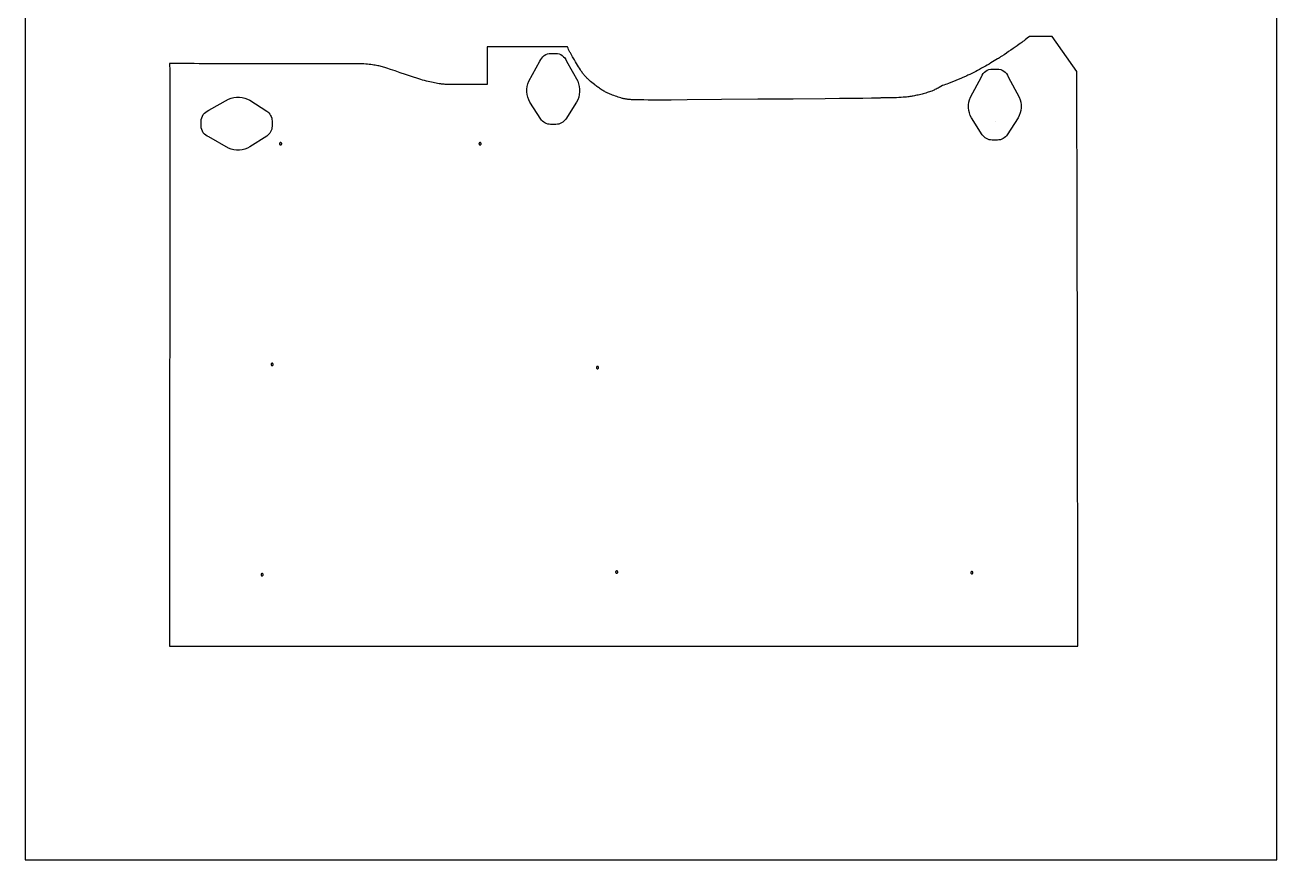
# Model space of a CAD drawing. Extents: x 0 to 9532, y -5852 to 7.
# Drawn here: x 4913 to 7154, y -5333 to -3839 of the extents above; entities that cross this region are included whole.
import ezdxf

# ---------------------------------------------------------------- set-up
doc = ezdxf.new("R2010")
doc.units = 0
doc.layers.add('Default_Layer', color=1, linetype='CONTINUOUS')

msp = doc.modelspace()

# ---------------------------------------------------------------- linework, layer by layer
at = {"layer": 'Default_Layer'}
for points in [[(4912.9, -5332.6), (7154.1, -5332.6), (7154.1, -1044.7), (4912.9, -1044.7), (4912.9, -5332.6)], [(5171.8, -4950), (6797.7, -4950), (6796.9, -4435.8), (6796.5, -4194.6), (6796.1, -3926), (6796.1, -3921.7), (6751.4, -3859.4), (6711, -3859.4), (6707.1, -3862.4), (6703.2, -3865.4), (6701.3, -3867), (6699.3, -3868.5), (6697.3, -3869.9), (6695.3, -3871.4), (6692.8, -3873.2), (6689.1, -3875.8), (6685.4, -3878.5), (6681.6, -3881.1), (6677.9, -3883.7), (6673.8, -3886.4), (6669.8, -3889.2), (6665.7, -3891.9), (6661.6, -3894.6), (6659.4, -3896), (6657.2, -3897.5), (6655.5, -3898.6), (6653.7, -3899.6), (6648.1, -3903.1), (6645.1, -3904.9), (6642, -3906.7), (6638.8, -3908.6), (6635.5, -3910.5), (6632.2, -3912.4), (6628.8, -3914.3), (6625.3, -3916.2), (6621.8, -3918.1), (6618.3, -3920), (6614.8, -3921.9), (6611.3, -3923.7), (6607.7, -3925.5), (6604.3, -3927.2), (6600.8, -3928.8), (6598.7, -3929.8), (6596.5, -3930.8), (6592, -3932.8), (6587.9, -3934.6), (6583.7, -3936.4), (6579.3, -3938.2), (6574.9, -3940), (6570.5, -3941.7), (6566, -3943.4), (6563.4, -3944.4), (6560.7, -3945.4), (6558, -3946.4), (6555.3, -3947.3), (6552.4, -3948.9), (6549.5, -3950.5), (6547.6, -3951.5), (6545.7, -3952.5), (6543.8, -3953.5), (6541.9, -3954.4), (6540.3, -3955.1), (6538.7, -3955.8), (6537.4, -3956.4), (6536, -3957), (6534, -3957.7), (6532, -3958.4), (6529.9, -3959.1), (6527.8, -3959.8), (6525.6, -3960.5), (6523.3, -3961.1), (6521, -3961.8), (6518.7, -3962.4), (6516.4, -3963), (6514.1, -3963.5), (6511.8, -3964.1), (6509.5, -3964.6), (6507.3, -3965.1), (6505.1, -3965.5), (6503, -3965.9), (6501, -3966.3), (6499.1, -3966.6), (6497.1, -3966.9), (6495.1, -3967.2), (6493.2, -3967.4), (6491.2, -3967.6), (6489.2, -3967.8), (6487.2, -3968), (6485.2, -3968.1), (6481.3, -3968.4), (6477.3, -3968.6), (6473.3, -3968.8), (6469.3, -3969), (6467.8, -3969), (6466.2, -3969), (6461, -3969.1), (6455.8, -3969.1), (6447.3, -3969.1), (6444.8, -3969.3), (6443.8, -3969.4), (6442.5, -3969.4), (6439, -3969.5), (6434.1, -3969.6), (6428.2, -3969.7), (6412.9, -3970), (6393.7, -3970.2), (6371.1, -3970.5), (6345.6, -3970.7), (6287.8, -3971.2), (6224.5, -3971.7), (6159.9, -3972.2), (6098, -3972.7), (6069.4, -3973), (6043, -3973.2), (6039.4, -3973.1), (6035.8, -3973.1), (6032, -3973), (6028.2, -3973), (6020.4, -3972.9), (6016.6, -3972.9), (6012.8, -3972.8), (6009, -3972.8), (6005.4, -3972.7), (6001.9, -3972.6), (5998.5, -3972.4), (5996.9, -3972.3), (5995.3, -3972.2), (5993.8, -3972), (5992.3, -3971.9), (5990.9, -3971.7), (5989.6, -3971.5), (5988.3, -3971.3), (5987, -3971.1), (5985.8, -3970.8), (5984.6, -3970.6), (5983.4, -3970.3), (5982.2, -3970), (5980.9, -3969.7), (5979.7, -3969.3), (5977.2, -3968.6), (5974.7, -3967.8), (5972.2, -3967), (5969.7, -3966.1), (5967.2, -3965.2), (5964.8, -3964.2), (5962.5, -3963.3), (5960.2, -3962.3), (5958.1, -3961.4), (5956, -3960.5), (5954.1, -3959.6), (5952.3, -3958.7), (5950.6, -3957.8), (5949.1, -3957), (5947.5, -3956.1), (5945.9, -3955.1), (5944.3, -3954.1), (5942.7, -3953.1), (5941.2, -3952), (5939.6, -3950.9), (5938.1, -3949.8), (5936.6, -3948.7), (5935.1, -3947.6), (5933.7, -3946.5), (5932.4, -3945.5), (5929.8, -3943.4), (5927.6, -3941.6), (5925.5, -3939.8), (5923.5, -3938), (5921.4, -3936.2), (5920.4, -3935.2), (5919.5, -3934.3), (5918.5, -3933.3), (5917.5, -3932.4), (5916.6, -3931.4), (5915.6, -3930.4), (5914.7, -3929.4), (5913.8, -3928.4), (5913, -3927.3), (5912.1, -3926.3), (5911.7, -3925.7), (5911.1, -3925), (5910, -3923.3), (5908.6, -3921.2), (5907.1, -3918.8), (5905.4, -3916.2), (5903.7, -3913.4), (5901.9, -3910.4), (5900.1, -3907.4), (5898.3, -3904.4), (5896.5, -3901.4), (5893.2, -3895.7), (5891.7, -3893.1), (5890.4, -3890.8), (5889.3, -3888.8), (5888.5, -3887.2), (5887.9, -3886), (5887.3, -3884.8), (5886.1, -3882.5), (5885, -3880.1), (5883.9, -3877.7), (5740.5, -3877.7), (5740.5, -3945.2), (5710.3, -3945.2), (5686.3, -3945.1), (5677, -3945.1), (5669.9, -3945), (5665, -3945), (5663.5, -3944.9), (5662.7, -3944.9), (5661.3, -3944.8), (5659.9, -3944.6), (5658.5, -3944.5), (5657.1, -3944.3), (5654.3, -3943.9), (5651.6, -3943.4), (5648.8, -3942.9), (5646.1, -3942.4), (5643.3, -3941.8), (5640.6, -3941.2), (5637.7, -3940.6), (5634.6, -3939.8), (5631.4, -3939), (5628.1, -3938.1), (5624.7, -3937.2), (5621.2, -3936.2), (5617.9, -3935.2), (5614.6, -3934.2), (5612.6, -3933.6), (5609.9, -3932.7), (5602.8, -3930.3), (5594.1, -3927.4), (5584.7, -3924.2), (5575.5, -3921), (5567.2, -3918.2), (5560.8, -3916.1), (5558.6, -3915.3), (5557.1, -3914.9), (5554.9, -3914.3), (5552.8, -3913.7), (5550.6, -3913.1), (5548.5, -3912.6), (5546.3, -3912.1), (5544.2, -3911.6), (5542, -3911.2), (5539.8, -3910.8), (5537.5, -3910.4), (5534.8, -3910), (5532, -3909.6), (5529, -3909.3), (5525.9, -3908.9), (5522.8, -3908.6), (5519.7, -3908.4), (5516.7, -3908.2), (5515.4, -3908.1), (5514.1, -3908.1), (5510.2, -3908.1), (5506.2, -3908.1), (5495.2, -3908), (5484.2, -3908), (5462.1, -3908), (5424.6, -3908), (5387.2, -3908), (5312.2, -3908.1), (5242.3, -3908.1), (5237.9, -3908.1), (5233.6, -3908.1), (5224.8, -3908), (5215.9, -3907.9), (5207.1, -3907.8), (5198.2, -3907.6), (5189.4, -3907.5), (5180.6, -3907.5), (5176.2, -3907.4), (5171.8, -3907.4), (5172.4, -3920.7), (5171.8, -4950)], [(6651, -4012.1), (6651, -4012.1), (6651, -4012.1), (6651, -4012.1), (6651, -4012.1)], [(5368.5, -4051.2), (5368.5, -4051.4), (5368.5, -4051.6), (5368.5, -4051.8), (5368.6, -4052), (5368.7, -4052.2), (5368.8, -4052.3), (5368.9, -4052.5), (5369, -4052.6), (5369.2, -4052.8), (5369.3, -4052.9), (5369.5, -4053), (5369.7, -4053.1), (5369.9, -4053.1), (5370.1, -4053.2), (5370.3, -4053.2), (5370.5, -4053.2), (5370.7, -4053.2), (5370.9, -4053.2), (5371.1, -4053.1), (5371.2, -4053.1), (5371.4, -4053), (5371.6, -4052.9), (5371.7, -4052.8), (5371.9, -4052.6), (5372, -4052.5), (5372.1, -4052.3), (5372.2, -4052.2), (5372.3, -4052), (5372.4, -4051.8), (5372.4, -4051.6), (5372.4, -4051.4), (5372.5, -4051.2), (5372.4, -4051), (5372.4, -4050.8), (5372.4, -4050.6), (5372.3, -4050.4), (5372.2, -4050.3), (5372.1, -4050.1), (5372, -4049.9), (5371.9, -4049.8), (5371.7, -4049.7), (5371.6, -4049.6), (5371.4, -4049.5), (5371.2, -4049.4), (5371.1, -4049.3), (5370.9, -4049.3), (5370.7, -4049.2), (5370.5, -4049.2), (5370.3, -4049.2), (5370.1, -4049.3), (5369.9, -4049.3), (5369.7, -4049.4), (5369.5, -4049.5), (5369.3, -4049.6), (5369.2, -4049.7), (5369, -4049.8), (5368.9, -4049.9), (5368.8, -4050.1), (5368.7, -4050.3), (5368.6, -4050.4), (5368.5, -4050.6), (5368.5, -4050.8), (5368.5, -4051), (5368.5, -4051.2)], [(5725.5, -4051.2), (5725.5, -4051.4), (5725.5, -4051.6), (5725.6, -4051.8), (5725.6, -4052), (5725.7, -4052.2), (5725.8, -4052.3), (5725.9, -4052.5), (5726.1, -4052.6), (5726.2, -4052.8), (5726.4, -4052.9), (5726.5, -4053), (5726.7, -4053.1), (5726.9, -4053.1), (5727.1, -4053.2), (5727.3, -4053.2), (5727.5, -4053.2), (5727.7, -4053.2), (5727.9, -4053.2), (5728.1, -4053.1), (5728.2, -4053.1), (5728.4, -4053), (5728.6, -4052.9), (5728.7, -4052.8), (5728.9, -4052.6), (5729, -4052.5), (5729.1, -4052.3), (5729.2, -4052.2), (5729.3, -4052), (5729.4, -4051.8), (5729.4, -4051.6), (5729.5, -4051.4), (5729.5, -4051.2), (5729.5, -4051), (5729.4, -4050.8), (5729.4, -4050.6), (5729.3, -4050.4), (5729.2, -4050.3), (5729.1, -4050.1), (5729, -4049.9), (5728.9, -4049.8), (5728.7, -4049.7), (5728.6, -4049.6), (5728.4, -4049.5), (5728.2, -4049.4), (5728.1, -4049.3), (5727.9, -4049.3), (5727.7, -4049.2), (5727.5, -4049.2), (5727.3, -4049.2), (5727.1, -4049.3), (5726.9, -4049.3), (5726.7, -4049.4), (5726.5, -4049.5), (5726.4, -4049.6), (5726.2, -4049.7), (5726.1, -4049.8), (5725.9, -4049.9), (5725.8, -4050.1), (5725.7, -4050.3), (5725.6, -4050.4), (5725.6, -4050.6), (5725.5, -4050.8), (5725.5, -4051), (5725.5, -4051.2)], [(5353.3, -4446.1), (5353.3, -4446.3), (5353.3, -4446.5), (5353.4, -4446.7), (5353.5, -4446.9), (5353.5, -4447), (5353.6, -4447.2), (5353.8, -4447.3), (5353.9, -4447.5), (5354, -4447.6), (5354.2, -4447.7), (5354.4, -4447.8), (5354.5, -4447.9), (5354.7, -4448), (5354.9, -4448), (5355.1, -4448.1), (5355.3, -4448.1), (5355.5, -4448.1), (5355.7, -4448), (5355.9, -4448), (5356.1, -4447.9), (5356.3, -4447.8), (5356.4, -4447.7), (5356.6, -4447.6), (5356.7, -4447.5), (5356.8, -4447.3), (5357, -4447.2), (5357.1, -4447), (5357.1, -4446.9), (5357.2, -4446.7), (5357.3, -4446.5), (5357.3, -4446.3), (5357.3, -4446.1), (5357.3, -4445.9), (5357.3, -4445.7), (5357.2, -4445.5), (5357.1, -4445.3), (5357.1, -4445.1), (5357, -4445), (5356.8, -4444.8), (5356.7, -4444.7), (5356.6, -4444.5), (5356.4, -4444.4), (5356.3, -4444.3), (5356.1, -4444.2), (5355.9, -4444.2), (5355.7, -4444.1), (5355.5, -4444.1), (5355.3, -4444.1), (5355.1, -4444.1), (5354.9, -4444.1), (5354.7, -4444.2), (5354.5, -4444.2), (5354.4, -4444.3), (5354.2, -4444.4), (5354, -4444.5), (5353.9, -4444.7), (5353.8, -4444.8), (5353.6, -4445), (5353.5, -4445.1), (5353.5, -4445.3), (5353.4, -4445.5), (5353.3, -4445.7), (5353.3, -4445.9), (5353.3, -4446.1)], [(5935.8, -4451.7), (5935.8, -4451.9), (5935.8, -4452.1), (5935.8, -4452.3), (5935.9, -4452.5), (5936, -4452.7), (5936.1, -4452.8), (5936.2, -4453), (5936.3, -4453.1), (5936.5, -4453.3), (5936.6, -4453.4), (5936.8, -4453.5), (5937, -4453.6), (5937.2, -4453.6), (5937.4, -4453.7), (5937.5, -4453.7), (5937.8, -4453.7), (5938, -4453.7), (5938.2, -4453.7), (5938.3, -4453.6), (5938.5, -4453.6), (5938.7, -4453.5), (5938.9, -4453.4), (5939, -4453.3), (5939.2, -4453.1), (5939.3, -4453), (5939.4, -4452.8), (5939.5, -4452.7), (5939.6, -4452.5), (5939.7, -4452.3), (5939.7, -4452.1), (5939.7, -4451.9), (5939.8, -4451.7), (5939.7, -4451.5), (5939.7, -4451.3), (5939.7, -4451.1), (5939.6, -4450.9), (5939.5, -4450.8), (5939.4, -4450.6), (5939.3, -4450.4), (5939.2, -4450.3), (5939, -4450.2), (5938.9, -4450.1), (5938.7, -4450), (5938.5, -4449.9), (5938.3, -4449.8), (5938.2, -4449.8), (5938, -4449.7), (5937.8, -4449.7), (5937.5, -4449.7), (5937.4, -4449.8), (5937.2, -4449.8), (5937, -4449.9), (5936.8, -4450), (5936.6, -4450.1), (5936.5, -4450.2), (5936.3, -4450.3), (5936.2, -4450.4), (5936.1, -4450.6), (5936, -4450.8), (5935.9, -4450.9), (5935.8, -4451.1), (5935.8, -4451.3), (5935.8, -4451.5), (5935.8, -4451.7)], [(5970.1, -4817.5), (5970.2, -4817.7), (5970.2, -4817.9), (5970.2, -4818.1), (5970.3, -4818.3), (5970.4, -4818.5), (5970.5, -4818.7), (5970.6, -4818.8), (5970.7, -4819), (5970.9, -4819.1), (5971, -4819.2), (5971.2, -4819.3), (5971.4, -4819.4), (5971.5, -4819.4), (5971.7, -4819.5), (5971.9, -4819.5), (5972.1, -4819.5), (5972.3, -4819.5), (5972.5, -4819.5), (5972.7, -4819.4), (5972.9, -4819.4), (5973.1, -4819.3), (5973.3, -4819.2), (5973.4, -4819.1), (5973.6, -4819), (5973.7, -4818.8), (5973.8, -4818.7), (5973.9, -4818.5), (5974, -4818.3), (5974.1, -4818.1), (5974.1, -4817.9), (5974.1, -4817.7), (5974.1, -4817.5), (5974.1, -4817.3), (5974.1, -4817.1), (5974.1, -4816.9), (5974, -4816.8), (5973.9, -4816.6), (5973.8, -4816.4), (5973.7, -4816.3), (5973.6, -4816.1), (5973.4, -4816), (5973.3, -4815.9), (5973.1, -4815.8), (5972.9, -4815.7), (5972.7, -4815.6), (5972.5, -4815.6), (5972.3, -4815.5), (5972.1, -4815.5), (5971.9, -4815.5), (5971.7, -4815.6), (5971.5, -4815.6), (5971.4, -4815.7), (5971.2, -4815.8), (5971, -4815.9), (5970.9, -4816), (5970.7, -4816.1), (5970.6, -4816.3), (5970.5, -4816.4), (5970.4, -4816.6), (5970.3, -4816.8), (5970.2, -4816.9), (5970.2, -4817.1), (5970.2, -4817.3), (5970.1, -4817.5)], [(6605.9, -4818.7), (6606, -4818.9), (6606, -4819.1), (6606, -4819.3), (6606.1, -4819.5), (6606.2, -4819.6), (6606.3, -4819.8), (6606.4, -4820), (6606.5, -4820.1), (6606.7, -4820.2), (6606.8, -4820.3), (6607, -4820.4), (6607.2, -4820.5), (6607.4, -4820.6), (6607.5, -4820.6), (6607.7, -4820.7), (6607.9, -4820.7), (6608.2, -4820.7), (6608.3, -4820.6), (6608.5, -4820.6), (6608.7, -4820.5), (6608.9, -4820.4), (6609.1, -4820.3), (6609.2, -4820.2), (6609.4, -4820.1), (6609.5, -4820), (6609.6, -4819.8), (6609.7, -4819.6), (6609.8, -4819.5), (6609.9, -4819.3), (6609.9, -4819.1), (6609.9, -4818.9), (6609.9, -4818.7), (6609.9, -4818.5), (6609.9, -4818.3), (6609.9, -4818.1), (6609.8, -4817.9), (6609.7, -4817.7), (6609.6, -4817.6), (6609.5, -4817.4), (6609.4, -4817.3), (6609.2, -4817.1), (6609.1, -4817), (6608.9, -4816.9), (6608.7, -4816.8), (6608.5, -4816.8), (6608.3, -4816.7), (6608.2, -4816.7), (6607.9, -4816.7), (6607.7, -4816.7), (6607.5, -4816.7), (6607.4, -4816.8), (6607.2, -4816.8), (6607, -4816.9), (6606.8, -4817), (6606.7, -4817.1), (6606.5, -4817.3), (6606.4, -4817.4), (6606.3, -4817.6), (6606.2, -4817.7), (6606.1, -4817.9), (6606, -4818.1), (6606, -4818.3), (6606, -4818.5), (6605.9, -4818.7)], [(5335.4, -4822.3), (5335.4, -4822.5), (5335.4, -4822.7), (5335.5, -4822.9), (5335.5, -4823), (5335.6, -4823.2), (5335.7, -4823.4), (5335.8, -4823.5), (5336, -4823.7), (5336.1, -4823.8), (5336.3, -4823.9), (5336.4, -4824), (5336.6, -4824.1), (5336.8, -4824.2), (5337, -4824.2), (5337.2, -4824.2), (5337.4, -4824.3), (5337.6, -4824.2), (5337.8, -4824.2), (5338, -4824.2), (5338.2, -4824.1), (5338.3, -4824), (5338.5, -4823.9), (5338.7, -4823.8), (5338.8, -4823.7), (5338.9, -4823.5), (5339, -4823.4), (5339.1, -4823.2), (5339.2, -4823), (5339.3, -4822.9), (5339.3, -4822.7), (5339.4, -4822.5), (5339.4, -4822.3), (5339.4, -4822.1), (5339.3, -4821.9), (5339.3, -4821.7), (5339.2, -4821.5), (5339.1, -4821.3), (5339, -4821.1), (5338.9, -4821), (5338.8, -4820.8), (5338.7, -4820.7), (5338.5, -4820.6), (5338.3, -4820.5), (5338.2, -4820.4), (5338, -4820.3), (5337.8, -4820.3), (5337.6, -4820.3), (5337.4, -4820.3), (5337.2, -4820.3), (5337, -4820.3), (5336.8, -4820.3), (5336.6, -4820.4), (5336.4, -4820.5), (5336.3, -4820.6), (5336.1, -4820.7), (5336, -4820.8), (5335.8, -4821), (5335.7, -4821.1), (5335.6, -4821.3), (5335.5, -4821.5), (5335.5, -4821.7), (5335.4, -4821.9), (5335.4, -4822.1), (5335.4, -4822.3)]]:
    msp.add_lwpolyline(points, close=True, dxfattribs=at)
for points in [[(5858.5, -3889.6), (5862.6, -3889.6, -0.315676), (5882.4, -3903.5), (5902.3, -3939.1, -0.234417), (5900.2, -3977.1), (5880.9, -4007, -0.254663), (5863.3, -4016.6), (5853.8, -4016.6, -0.254663), (5836.1, -4007), (5816.8, -3977.1, -0.234417), (5814.7, -3939.1), (5834.7, -3903.5, -0.315676), (5854.4, -3889.6), (5858.5, -3889.6)], [(6649, -3917.6), (6653.1, -3917.6, -0.315676), (6672.9, -3931.5), (6692.8, -3967.8, -0.234417), (6690.7, -4005.1), (6671.4, -4035, -0.254663), (6653.8, -4044.6), (6644.2, -4044.6, -0.254663), (6626.6, -4035), (6607.3, -4005.1, -0.234417), (6605.2, -3967.8), (6625.1, -3931.5, -0.315676), (6644.9, -3917.6), (6649, -3917.6)], [(5228.2, -4015.3), (5228.2, -4011.1, -0.315676), (5242, -3991.4), (5277, -3971.4, -0.234417), (5315.6, -3973.5), (5345.5, -3992.8, -0.254663), (5355.1, -4010.5), (5355.1, -4020, -0.254663), (5345.5, -4037.7), (5315.6, -4057, -0.234417), (5277, -4059.1), (5242, -4039.1, -0.315676), (5228.2, -4019.4), (5228.2, -4015.3)]]:
    msp.add_lwpolyline(points, format="xyb", close=True, dxfattribs=at)

doc.saveas('drawing.dxf')
